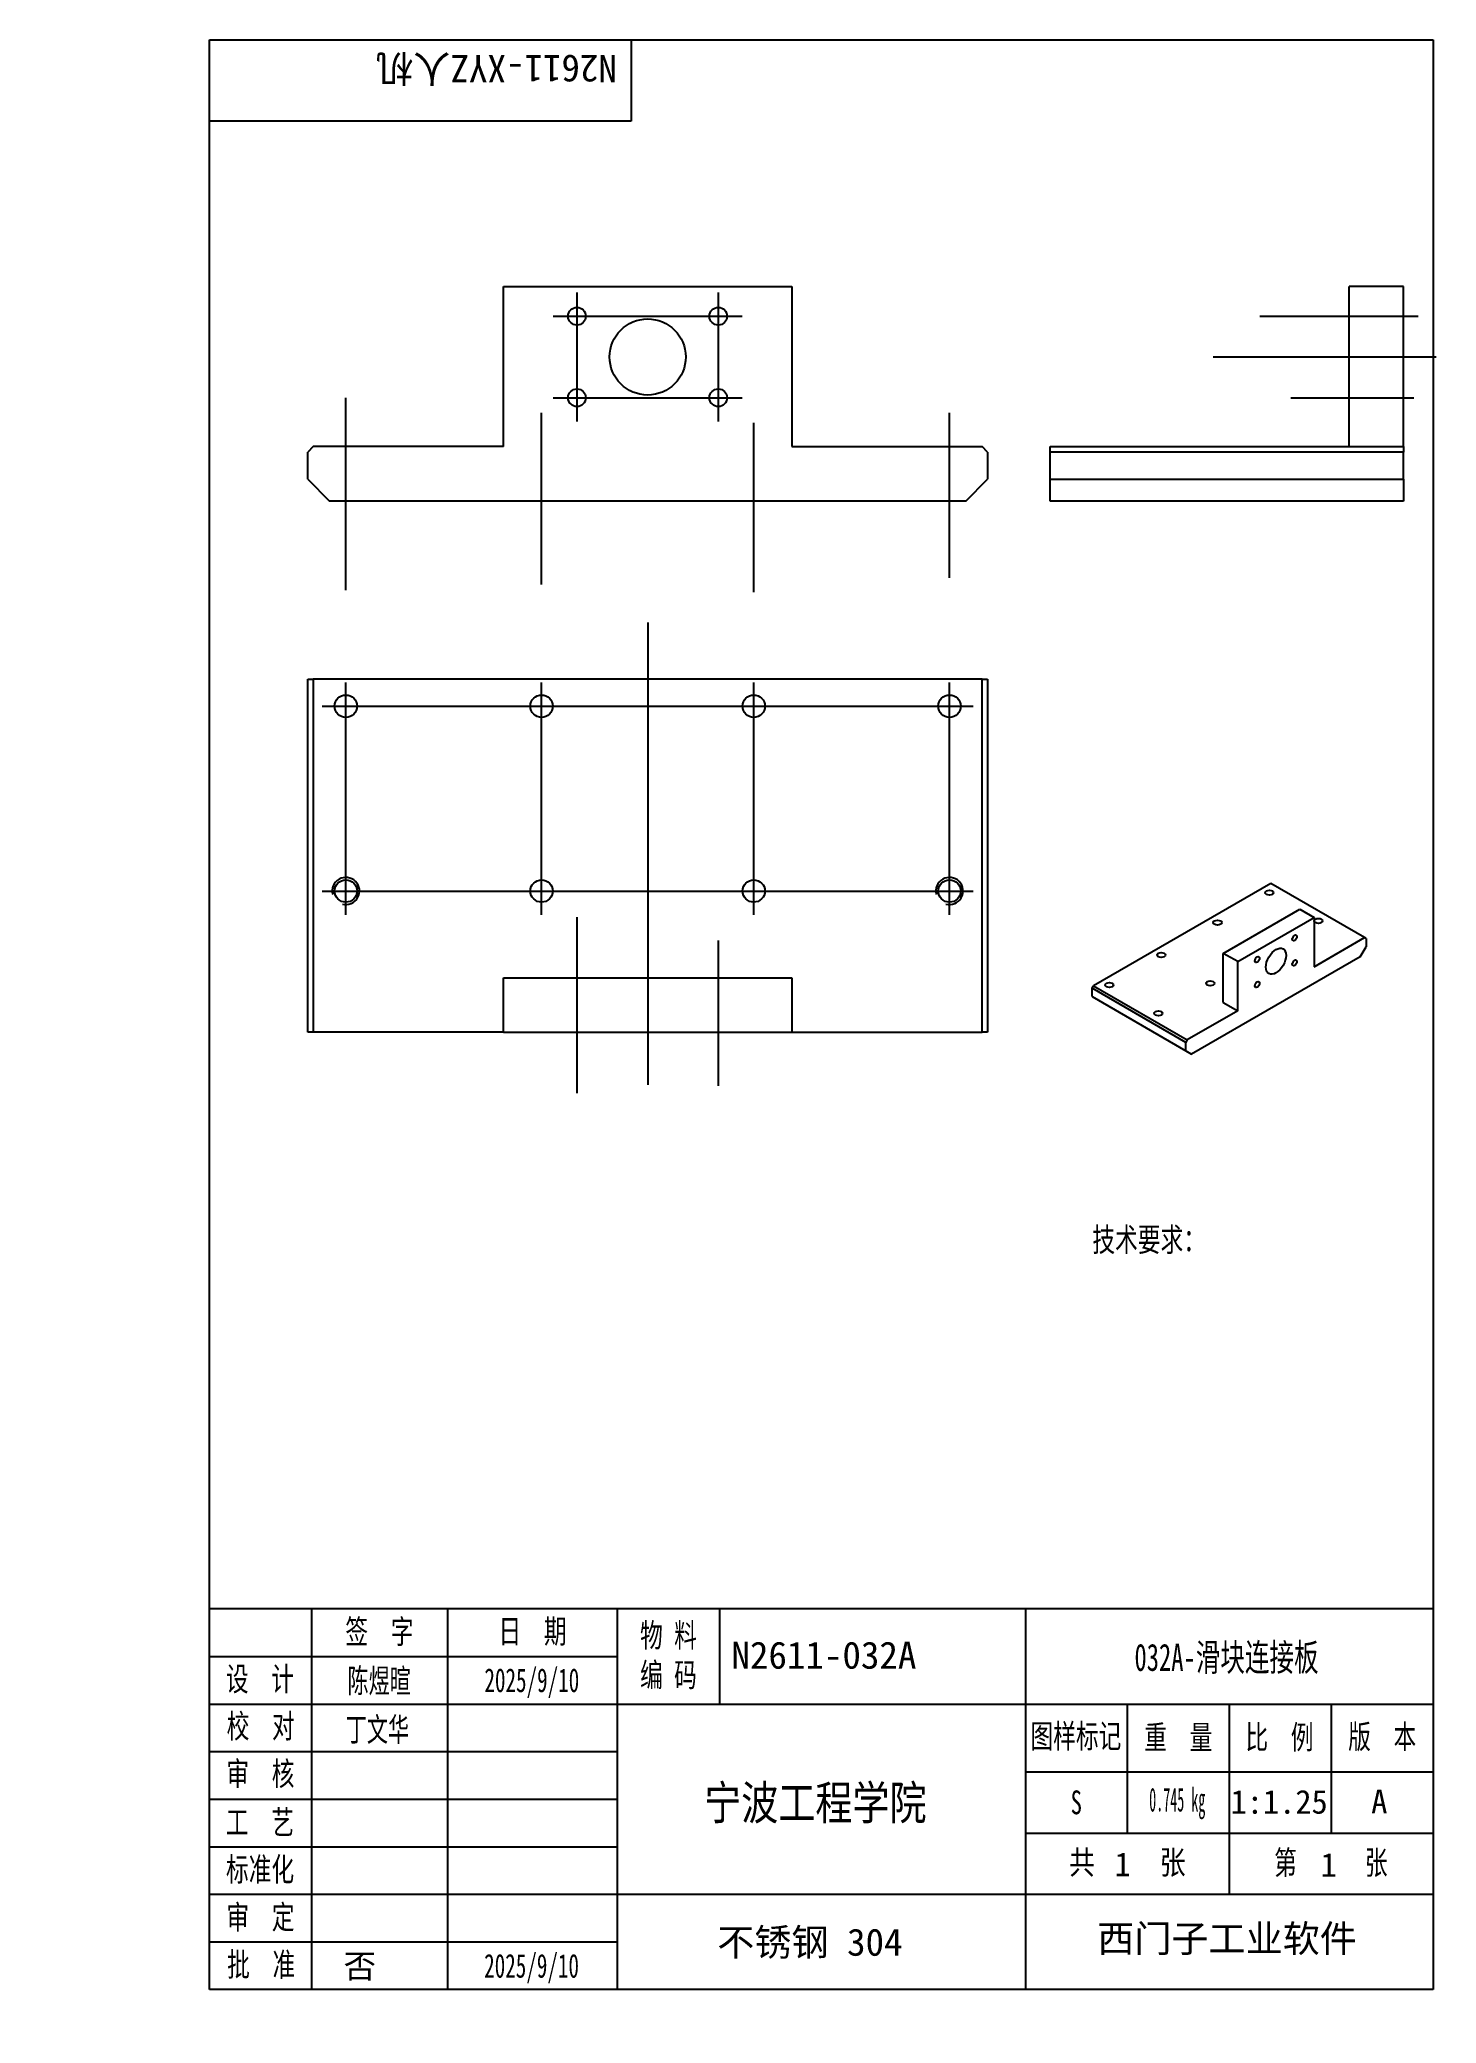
# Model space of a CAD drawing. Header units: millimetres. Extents: x 0 to 205, y 0 to 292.
import ezdxf
from ezdxf import colors
from ezdxf.entities.mleader import LeaderData, LeaderLine
from ezdxf.lldxf.tags import DXFTag
from ezdxf.math import Vec2, Vec3

# ---------------------------------------------------------------- set-up
doc = ezdxf.new("R2010")
doc.units = ezdxf.units.MM
for name, color, linetype in [('032A-滑块连接板', 7, 'Continuous'), ('Default', 7, 'Continuous'), ('图框', 7, 'Continuous')]:
    doc.layers.add(name, color=color, linetype=linetype)
doc.styles.add('SEACAD_Arial', font='arial.ttf', dxfattribs={"width": 0.8})
tags = doc.linetypes.add('CENTER2', pattern=[28.575, 19.05, -3.175, 3.175, -3.175]).pattern_tags.tags
tags[10:11] = [DXFTag(74, 4), DXFTag(75, 0), DXFTag(340, '0'), DXFTag(46, 0.0), DXFTag(50, 0.0), DXFTag(44, 0.0), DXFTag(45, 0.0)]
tags[8:9] = [DXFTag(74, 4), DXFTag(75, 0), DXFTag(340, '0'), DXFTag(46, 0.0), DXFTag(50, 0.0), DXFTag(44, 0.0), DXFTag(45, 0.0)]
tags[6:7] = [DXFTag(74, 4), DXFTag(75, 0), DXFTag(340, '0'), DXFTag(46, 0.0), DXFTag(50, 0.0), DXFTag(44, 0.0), DXFTag(45, 0.0)]
tags[4:5] = [DXFTag(74, 4), DXFTag(75, 0), DXFTag(340, '0'), DXFTag(46, 0.0), DXFTag(50, 0.0), DXFTag(44, 0.0), DXFTag(45, 0.0)]

# ---------------------------------------------------------------- blocks, each defined once
blk = doc.blocks.new('SEANNOT_GROUP')
at = {"layer": 'Default', "color": 7, "linetype": 'CENTER2'}
blk.add_line((75.54, 251.29), (103.33, 251.29), dxfattribs=at)
blk = doc.blocks.new('SEANNOT_GROUP1')
at = {"layer": 'Default', "color": 7, "linetype": 'CENTER2'}
blk.add_line((79.04, 254.79), (79.04, 235.79), dxfattribs=at)
blk = doc.blocks.new('SEANNOT_GROUP2')
at = {"layer": 'Default', "color": 7, "linetype": 'CENTER2'}
blk.add_line((75.54, 239.29), (103.33, 239.29), dxfattribs=at)
blk = doc.blocks.new('SEANNOT_GROUP3')
at = {"layer": 'Default', "color": 7, "linetype": 'CENTER2'}
blk.add_line((99.83, 254.79), (99.83, 235.79), dxfattribs=at)
blk = doc.blocks.new('SEANNOT_GROUP4')
at = {"layer": 'Default', "color": 7, "linetype": 'CENTER2'}
blk.add_line((89.44, 206.2), (89.44, 138.17), dxfattribs=at)
blk = doc.blocks.new('SEANNOT_GROUP5')
at = {"layer": 'Default', "color": 7, "linetype": 'CENTER2'}
blk.add_line((172.64, 245.29), (205.46, 245.29), dxfattribs=at)
blk = doc.blocks.new('SEANNOT_GROUP6')
at = {"layer": 'Default', "color": 7, "linetype": 'CENTER2'}
blk.add_line((99.83, 159.41), (99.83, 138.01), dxfattribs=at)
blk = doc.blocks.new('SEANNOT_GROUP7')
at = {"layer": 'Default', "color": 7, "linetype": 'CENTER2'}
blk.add_line((79.04, 162.85), (79.04, 136.92), dxfattribs=at)
blk = doc.blocks.new('SEANNOT_GROUP8')
at = {"layer": 'Default', "color": 7, "linetype": 'CENTER2'}
blk.add_line((184.06, 239.29), (202.17, 239.29), dxfattribs=at)
blk = doc.blocks.new('SEANNOT_GROUP9')
at = {"layer": 'Default', "color": 7, "linetype": 'CENTER2'}
blk.add_line((179.52, 251.29), (202.8, 251.29), dxfattribs=at)
blk = doc.blocks.new('SEANNOT_GROUP10')
at = {"layer": 'Default', "color": 7, "linetype": 'CENTER2'}
blk.add_line((41.54, 193.88), (137.34, 193.88), dxfattribs=at)
blk = doc.blocks.new('SEANNOT_GROUP11')
at = {"layer": 'Default', "color": 7, "linetype": 'CENTER2'}
blk.add_line((41.54, 166.68), (137.34, 166.68), dxfattribs=at)
blk = doc.blocks.new('SEANNOT_GROUP12')
at = {"layer": 'Default', "color": 7, "linetype": 'CENTER2'}
blk.add_line((45.04, 163.18), (45.04, 197.38), dxfattribs=at)
blk = doc.blocks.new('SEANNOT_GROUP13')
at = {"layer": 'Default', "color": 7, "linetype": 'CENTER2'}
blk.add_line((73.84, 163.18), (73.84, 197.38), dxfattribs=at)
blk = doc.blocks.new('SEANNOT_GROUP14')
at = {"layer": 'Default', "color": 7, "linetype": 'CENTER2'}
blk.add_line((105.04, 163.18), (105.04, 197.38), dxfattribs=at)
blk = doc.blocks.new('SEANNOT_GROUP15')
at = {"layer": 'Default', "color": 7, "linetype": 'CENTER2'}
blk.add_line((133.84, 163.18), (133.84, 197.38), dxfattribs=at)
blk = doc.blocks.new('SEANNOT_GROUP16')
at = {"layer": 'Default', "color": 7, "linetype": 'CENTER2'}
blk.add_line((45.04, 210.98), (45.04, 239.26), dxfattribs=at)
blk = doc.blocks.new('SEANNOT_GROUP17')
at = {"layer": 'Default', "color": 7, "linetype": 'CENTER2'}
blk.add_line((73.84, 211.82), (73.84, 237.07), dxfattribs=at)
blk = doc.blocks.new('SEANNOT_GROUP18')
at = {"layer": 'Default', "color": 7, "linetype": 'CENTER2'}
blk.add_line((105.04, 210.66), (105.04, 235.59), dxfattribs=at)
blk = doc.blocks.new('SEANNOT_GROUP19')
at = {"layer": 'Default', "color": 7, "linetype": 'CENTER2'}
blk.add_line((133.84, 212.76), (133.84, 237.07), dxfattribs=at)
blk = doc.blocks.new('SE')
at = {"layer": '032A-滑块连接板', "color": 7, "linetype": 'Continuous'}
for p, q in [((68.24, 255.69), (110.64, 255.69)), ((68.24, 232.09), (68.24, 255.69)), ((110.64, 255.69), (110.64, 232.09)), ((40.24, 232.09), (39.44, 231.29)), ((39.44, 227.29), (39.44, 231.29)), ((68.24, 232.09), (40.24, 232.09)), ((110.64, 232.09), (138.64, 232.09)), ((139.44, 231.29), (138.64, 232.09)), ((139.44, 231.29), (139.44, 227.29)), ((39.44, 227.29), (42.64, 224.09)), ((136.24, 224.09), (139.44, 227.29)), ((136.24, 224.09), (42.64, 224.09))]:
    blk.add_line(p, q, dxfattribs=at)
for centre, radius in [((79.04, 251.29), 1.3), ((99.83, 251.29), 1.3), ((89.44, 245.29), 5.6), ((79.04, 239.29), 1.3), ((99.83, 239.29), 1.3)]:
    blk.add_circle(centre, radius, dxfattribs=at)
blk = doc.blocks.new('SE1')
at = {"layer": '032A-滑块连接板', "color": 7, "linetype": 'Continuous'}
for p, q in [((192.64, 232.09), (192.64, 255.69)), ((200.64, 255.69), (192.64, 255.69)), ((200.64, 232.09), (200.64, 255.69)), ((148.64, 232.09), (200.64, 232.09)), ((148.64, 231.29), (148.64, 232.09)), ((200.64, 231.29), (148.64, 231.29)), ((148.64, 227.29), (148.64, 231.29)), ((200.64, 232.09), (200.64, 231.29)), ((200.64, 227.29), (200.64, 231.29)), ((148.64, 227.29), (200.64, 227.29)), ((148.64, 224.09), (148.64, 227.29)), ((200.64, 227.29), (200.64, 224.09)), ((200.64, 224.09), (148.64, 224.09))]:
    blk.add_line(p, q, dxfattribs=at)
blk = doc.blocks.new('SE2')
at = {"layer": '032A-滑块连接板', "color": 7, "linetype": 'Continuous'}
for p, q in [((39.44, 145.88), (39.44, 197.88)), ((39.44, 197.88), (40.24, 197.88)), ((40.24, 197.88), (40.24, 145.88)), ((138.64, 197.88), (40.24, 197.88)), ((138.64, 145.88), (138.64, 197.88)), ((138.64, 197.88), (139.44, 197.88)), ((139.44, 197.88), (139.44, 145.88)), ((68.24, 153.88), (110.64, 153.88)), ((68.24, 145.88), (68.24, 153.88)), ((110.64, 153.88), (110.64, 145.88)), ((40.24, 145.88), (39.44, 145.88)), ((68.24, 145.88), (40.24, 145.88)), ((68.24, 145.88), (110.64, 145.88)), ((110.64, 145.88), (138.64, 145.88)), ((139.44, 145.88), (138.64, 145.88))]:
    blk.add_line(p, q, dxfattribs=at)
for centre in [(45.04, 193.88), (73.84, 193.88), (105.04, 193.88), (133.84, 193.88), (45.04, 166.68), (73.84, 166.68), (105.04, 166.68), (133.84, 166.68)]:
    blk.add_circle(centre, 1.65, dxfattribs=at)
for centre in [(45.04, 166.68), (133.84, 166.68)]:
    blk.add_arc(centre, 2, 255, 195, dxfattribs=at)
blk = doc.blocks.new('SE3')
at = {"layer": '032A-滑块连接板', "color": 7, "linetype": 'Continuous'}
for p, q in [((181.12, 167.79), (155.03, 152.73)), ((194.91, 159.83), (181.12, 167.79)), ((174.12, 157.5), (185.37, 163.99)), ((185.37, 163.99), (187.49, 162.77)), ((176.24, 156.28), (187.49, 162.77)), ((187.49, 162.77), (187.49, 155.54)), ((187.49, 155.54), (194.91, 159.83)), ((194.28, 157.01), (195.12, 158.48)), ((195.12, 159.71), (194.91, 159.83)), ((195.12, 159.71), (195.12, 158.48)), ((194.28, 157.01), (169.46, 142.68)), ((174.12, 150.28), (174.12, 157.5)), ((176.24, 156.28), (174.12, 157.5)), ((176.24, 149.05), (176.24, 156.28)), ((154.82, 152.36), (155.03, 152.73)), ((168.61, 144.4), (154.82, 152.36)), ((154.82, 151.13), (154.82, 152.36)), ((155.03, 152.73), (168.82, 144.76)), ((154.82, 151.13), (168.61, 143.17)), ((176.24, 149.05), (168.82, 144.76)), ((174.12, 150.28), (176.24, 149.05)), ((168.82, 144.76), (168.61, 144.4)), ((168.61, 143.17), (168.61, 144.4)), ((168.61, 143.17), (169.46, 142.68))]:
    blk.add_line(p, q, dxfattribs=at)
for centre, major_axis in [((180.91, 166.44), (0.62, 0)), ((173.27, 162.03), (0.62, 0)), ((188.12, 162.28), (0.62, 0)), ((181.87, 156.34), (-1.05, -1.82)), ((184.62, 159.77), (-0.243, -0.421)), ((165, 157.26), (0.62, 0)), ((179.11, 156.58), (-0.243, -0.421)), ((184.62, 156.09), (-0.243, -0.421)), ((157.36, 152.85), (0.62, 0)), ((172.21, 153.09), (0.62, 0)), ((179.11, 152.91), (-0.243, -0.421)), ((164.58, 148.68), (0.62, 0))]:
    blk.add_ellipse(centre, major_axis=major_axis, ratio=0.57735, dxfattribs=at)
blk = doc.blocks.new('_DOT')
at = {"color": 0}
blk.add_line((0, 0), (-1, 0), dxfattribs=at)
at = {"color": 0, "const_width": 0.333}
blk.add_lwpolyline([(-0.1665, 0, 1), (0.1665, 0, 1)], format="xyb", close=True, dxfattribs=at)

msp = doc.modelspace()

# ---------------------------------------------------------------- linework, layer by layer
at = {"layer": 'Default', "color": 7, "linetype": 'Continuous'}
for p, q in [((40, 61), (40, 5)), ((60, 61), (60, 5)), ((100, 61), (100, 47)), ((25, 54), (85, 54)), ((25, 47), (205, 47)), ((175, 47), (175, 19)), ((25, 40), (85, 40)), ((145, 28), (205, 28))]:
    msp.add_line(p, q, dxfattribs=at)
at = {"layer": '图框', "color": 7, "linetype": 'Continuous'}
for p, q in [((25, 5), (25, 292)), ((25, 292), (205, 292)), ((87, 292), (87, 280)), ((205, 292), (205, 5)), ((87, 280), (25, 280)), ((205, 61), (25, 61)), ((85, 5), (85, 61)), ((145, 61), (145, 5)), ((145, 47), (205, 47)), ((160, 47), (160, 28)), ((190, 47), (190, 28)), ((145, 37), (205, 37)), ((25, 33), (85, 33)), ((25, 26), (85, 26)), ((25, 19), (205, 19)), ((25, 12), (85, 12)), ((205, 5), (25, 5))]:
    msp.add_line(p, q, dxfattribs=at)

# ---------------------------------------------------------------- block references
at = {"layer": 'Default'}
for name in ['SE', 'SEANNOT_GROUP1', 'SEANNOT_GROUP3', 'SE1', 'SEANNOT_GROUP', 'SEANNOT_GROUP9', 'SEANNOT_GROUP5', 'SEANNOT_GROUP16', 'SEANNOT_GROUP17', 'SEANNOT_GROUP2', 'SEANNOT_GROUP19', 'SEANNOT_GROUP8', 'SEANNOT_GROUP18', 'SEANNOT_GROUP4', 'SE2', 'SEANNOT_GROUP12', 'SEANNOT_GROUP13', 'SEANNOT_GROUP14', 'SEANNOT_GROUP15', 'SEANNOT_GROUP10', 'SEANNOT_GROUP11', 'SE3', 'SEANNOT_GROUP7', 'SEANNOT_GROUP6']:
    msp.add_blockref(name, (0, 0), dxfattribs=at)

# ---------------------------------------------------------------- texts
at = {"layer": 'Default', "insert": (154.86, 117.12), "char_height": 3.5, "width": 19.563, "attachment_point": 1, "style": 'SEACAD_Arial'}
msp.add_mtext('{\\f宋体|b0||i0||c0|p34;\\C7;\\H3.5;\\W0.7;技术要求：}', dxfattribs=at)
at = {"layer": '图框', "char_height": 3.5, "attachment_point": 5, "style": 'SEACAD_Arial'}
for s, insert, width in [('{\\f宋体|b0||i0||c0|p34;\\C7;\\H3.5;\\W0.7;签  字}', (49.97, 57.48), 19.9669), ('{\\f宋体|b0||i0||c0|p34;\\C7;\\H3.5;\\W0.7;日  期}', (72.5, 57.51), 25.047), ('{\\f宋体|b0||i0||c0|p34;\\C7;\\H3.5;\\W0.7;物 料\\P}{\\f宋体|b0||i0||c0|p34;\\C7;\\H3.5;\\W0.7;编 码\\P}', (92.5, 54.03), 14.9705), ('{\\f宋体|b0||i0||c0|p34;\\C7;\\H3.5;\\W0.7;设  计}', (32.4, 50.49), 14.8512), ('{\\f宋体|b0||i0||c0|p34;\\C7;\\H3.5;\\W0.7;校  对}', (32.51, 43.56), 14.8955), ('{\\f宋体|b0||i0||c0|p34;\\C7;\\H3.5;\\W0.7;图样标记}', (152.44, 42.09), 14.8301), ('{\\f宋体|b0||i0||c0|p34;\\C7;\\H3.5;\\W0.7;重  量}', (167.5, 41.97), 14.9096), ('{\\f宋体|b0||i0||c0|p34;\\C7;\\H3.5;\\W0.7;比  例}', (182.39, 41.94), 14.9537), ('{\\f宋体|b0||i0||c0|p34;\\C7;\\H3.5;\\W0.7;版  本}', (197.5, 42), 15.0267), ('{\\f宋体|b0||i0||c0|p34;\\C7;\\H3.5;\\W0.7;审  核}', (32.47, 36.56), 14.9742), ('{\\f宋体|b0||i0||c0|p34;\\C7;\\H3.5;\\W0.7;S}', (152.5, 32.5), 14.9993), ('{\\f宋体|b0||i0||c0|p34;\\C7;\\H3.5;\\W0.7;工  艺}', (32.4, 29.47), 14.8512), ('{\\f宋体|b0||i0||c0|p34;\\C7;\\H3.5;\\W0.7;标准化}', (32.42, 22.48), 14.8165), ('{\\f宋体|b0||i0||c0|p34;\\C7;\\H3.5;\\W0.8;共     张}', (160, 23.5), 29.9997), ('{\\f宋体|b0||i0||c0|p34;\\C7;\\H3.5;\\W0.7;第      张}', (189.95, 23.47), 29.9038), ('{\\f宋体|b0||i0||c0|p34;\\C7;\\H3.5;\\W0.7;审  定}', (32.48, 15.44), 14.9395), ('{\\f宋体|b0||i0||c0|p34;\\C7;\\H3.5;\\W0.7;批  准}', (32.58, 8.47), 14.9364)]:
    msp.add_mtext(s, dxfattribs=dict(at, insert=insert, width=width))
at = {"layer": '图框', "insert": (174.68, 12.26), "char_height": 4, "width": 65.8074, "attachment_point": 5}
msp.add_mtext('{\\f宋体|b1||i0||c0|p34;\\C7;\\H4.;\\W1.;西门子工业软件}', dxfattribs=at)

# ---------------------------------------------------------------- leaders
at = {"layer": '图框', "color": 7, "linetype": 'Continuous'}
ml = msp.add_multileader_mtext('Standard', dxfattribs=at)
ml.set_content('{\\pxsm0.9;\\f宋体|b0||i0||c0|p34;\\W1.;N2611-XYZ人机\\P}', color=256)
ml.set_leader_properties()
ml.set_arrow_properties(name='DOT')
ml.build(insert=Vec2(0, 0))
ml.multileader.update_dxf_attribs({"leader_type": 0, "dogleg_length": 0})
ctx = ml.context
ctx.base_point, ctx.landing_gap_size = Vec3(87.68, 288.04), 1.4
ctx.text_align_type = 1
notes = []
notes.append((ctx, [(0, (0, 0, 0), (0, 0), (1, 0), 1, [])]))
ctx.mtext.insert, ctx.mtext.text_direction, ctx.mtext.alignment = Vec3(67.22, 285.74), Vec3(-1, 0), 2
ml = msp.add_multileader_mtext('Standard', dxfattribs=at)
ml.set_content('{\\pxsm0.9;\\f宋体|b0||i0||c0|p34;\\W0.6625579021;032A-滑块连接板\\P}', color=256)
ml.set_leader_properties()
ml.set_arrow_properties(name='DOT')
ml.build(insert=Vec2(0, 0))
ml.multileader.update_dxf_attribs({"leader_type": 0, "dogleg_length": 0})
ctx = ml.context
ctx.base_point, ctx.landing_gap_size = Vec3(158.56, 53.57), 1.4
ctx.text_align_type = 1
notes.append((ctx, [(0, (0, 0, 0), (0, 0), (1, 0), 1, [])]))
ctx.mtext.insert, ctx.mtext.alignment = Vec3(174.6, 55.88), 2
ml = msp.add_multileader_mtext('Standard', dxfattribs=at)
ml.set_content('{\\pxsm0.9;\\f宋体|b0||i0||c0|p34;\\W1.;N2611-032A\\P}', color=256)
ml.set_leader_properties()
ml.set_arrow_properties(name='DOT')
ml.build(insert=Vec2(0, 0))
ml.multileader.update_dxf_attribs({"leader_type": 0, "dogleg_length": 0})
ctx = ml.context
ctx.base_point, ctx.landing_gap_size = Vec3(99.15, 54.2), 1.4
ctx.text_align_type = 1
notes.append((ctx, [(0, (0, 0, 0), (0, 0), (1, 0), 1, [])]))
ctx.mtext.insert, ctx.mtext.alignment = Vec3(115.37, 56.2), 2
ml = msp.add_multileader_mtext('Standard', dxfattribs=at)
ml.set_content('{\\pxsm0.9;\\f宋体|b0||i0||c0|p34;\\W0.6507936508;陈煜暄\\P}', color=256)
ml.set_leader_properties()
ml.set_arrow_properties(name='DOT')
ml.build(insert=Vec2(0, 0))
ml.multileader.update_dxf_attribs({"leader_type": 0, "dogleg_length": 0, "arrow_head_size": 3.5})
ctx = ml.context
ctx.base_point, ctx.char_height, ctx.arrow_head_size, ctx.landing_gap_size = Vec3(43.27, 50.16), 3.5, 3.5, 1.23
ctx.text_align_type = 1
notes.append((ctx, [(0, (0, 0, 0), (0, 0), (1, 0), 1, [])]))
ctx.mtext.insert, ctx.mtext.alignment = Vec3(49.94, 52.18), 2
ml = msp.add_multileader_mtext('Standard', dxfattribs=at)
ml.set_content('{\\pxsm0.9;\\f宋体|b0||i0||c0|p34;\\W0.6507936508;2025/9/10\\P}', color=256)
ml.set_leader_properties()
ml.set_arrow_properties(name='DOT')
ml.build(insert=Vec2(0, 0))
ml.multileader.update_dxf_attribs({"leader_type": 0, "dogleg_length": 0, "arrow_head_size": 3.5})
ctx = ml.context
ctx.base_point, ctx.char_height, ctx.arrow_head_size, ctx.landing_gap_size = Vec3(63.23, 50.33), 3.5, 3.5, 1.23
ctx.text_align_type = 1
notes.append((ctx, [(0, (0, 0, 0), (0, 0), (1, 0), 1, [])]))
ctx.mtext.insert, ctx.mtext.alignment = Vec3(72.4, 52.26), 2
ml = msp.add_multileader_mtext('Standard', dxfattribs=at)
ml.set_content('{\\pxsm0.9;\\f宋体|b0||i0||c0|p34;\\W0.6507936508;丁文华\\P}', color=256)
ml.set_leader_properties()
ml.set_arrow_properties(name='DOT')
ml.build(insert=Vec2(0, 0))
ml.multileader.update_dxf_attribs({"leader_type": 0, "dogleg_length": 0, "arrow_head_size": 3.5})
ctx = ml.context
ctx.base_point, ctx.char_height, ctx.arrow_head_size, ctx.landing_gap_size = Vec3(42.95, 43.02), 3.5, 3.5, 1.23
ctx.text_align_type = 1
notes.append((ctx, [(0, (0, 0, 0), (0, 0), (1, 0), 1, [])]))
ctx.mtext.insert, ctx.mtext.alignment = Vec3(49.68, 45.01), 2
ml = msp.add_multileader_mtext('Standard', dxfattribs=at)
ml.set_content('{\\pxsm0.9;\\f宋体|b0||i0||c0|p34;\\W0.7996880969;宁波工程学院\\P}', color=256)
ml.set_leader_properties()
ml.set_arrow_properties(name='DOT')
ml.build(insert=Vec2(0, 0))
ml.multileader.update_dxf_attribs({"leader_type": 0, "dogleg_length": 0, "arrow_head_size": 5})
ctx = ml.context
ctx.base_point, ctx.char_height, ctx.arrow_head_size, ctx.landing_gap_size = Vec3(95.38, 32.12), 5, 5, 1.75
ctx.text_align_type = 1
notes.append((ctx, [(0, (0, 0, 0), (0, 0), (1, 0), 1, [])]))
ctx.mtext.insert, ctx.mtext.alignment = Vec3(114.11, 34.97), 2
ml = msp.add_multileader_mtext('Standard', dxfattribs=at)
ml.set_content('{\\pxsm0.9;\\f宋体|b0||i0||c0|p34;\\W0.4338673331;0.745 kg\\P}', color=256)
ml.set_leader_properties()
ml.set_arrow_properties(name='DOT')
ml.build(insert=Vec2(0, 0))
ml.multileader.update_dxf_attribs({"leader_type": 0, "dogleg_length": 0, "arrow_head_size": 3.5})
ctx = ml.context
ctx.base_point, ctx.char_height, ctx.arrow_head_size, ctx.landing_gap_size = Vec3(161.1, 32.59), 3.5, 3.5, 1.23
ctx.text_align_type = 1
notes.append((ctx, [(0, (0, 0, 0), (0, 0), (1, 0), 1, [])]))
ctx.mtext.insert, ctx.mtext.alignment = Vec3(167.35, 34.68), 2
ml = msp.add_multileader_mtext('Standard', dxfattribs=at)
ml.set_content('{\\pxsm0.9;\\f宋体|b0||i0||c0|p34;\\W1.;A\\P}', color=256)
ml.set_leader_properties()
ml.set_arrow_properties(name='DOT')
ml.build(insert=Vec2(0, 0))
ml.multileader.update_dxf_attribs({"leader_type": 0, "dogleg_length": 0, "arrow_head_size": 3.5})
ctx = ml.context
ctx.base_point, ctx.char_height, ctx.arrow_head_size, ctx.landing_gap_size = Vec3(193.89, 32.67), 3.5, 3.5, 1.23
ctx.text_align_type = 1
notes.append((ctx, [(0, (0, 0, 0), (0, 0), (1, 0), 1, [])]))
ctx.mtext.insert, ctx.mtext.alignment = Vec3(197.07, 34.42), 2
ml = msp.add_multileader_mtext('Standard', dxfattribs=at)
ml.set_content('{\\pxsm0.9;\\f宋体|b0||i0||c0|p34;\\W1.;1:1.25\\P}', color=256)
ml.set_leader_properties()
ml.set_arrow_properties(name='DOT')
ml.build(insert=Vec2(0, 0))
ml.multileader.update_dxf_attribs({"leader_type": 0, "dogleg_length": 0, "arrow_head_size": 3.5})
ctx = ml.context
ctx.base_point, ctx.char_height, ctx.arrow_head_size, ctx.landing_gap_size = Vec3(173.28, 32.61), 3.5, 3.5, 1.23
ctx.text_align_type = 1
notes.append((ctx, [(0, (0, 0, 0), (0, 0), (1, 0), 1, [])]))
ctx.mtext.insert, ctx.mtext.alignment = Vec3(182.34, 34.36), 2
ml = msp.add_multileader_mtext('Standard', dxfattribs=at)
ml.set_content('{\\pxsm0.9;\\f宋体|b0||i0||c0|p34;\\W1.;1\\P}', color=256)
ml.set_leader_properties()
ml.set_arrow_properties(name='DOT')
ml.build(insert=Vec2(0, 0))
ml.multileader.update_dxf_attribs({"leader_type": 0, "dogleg_length": 0, "arrow_head_size": 3.5})
ctx = ml.context
ctx.base_point, ctx.char_height, ctx.arrow_head_size, ctx.landing_gap_size = Vec3(157.07, 23.4), 3.5, 3.5, 1.23
ctx.text_align_type = 2
notes.append((ctx, [(0, (0, 0, 0), (0, 0), (1, 0), 1, [])]))
ctx.mtext.insert, ctx.mtext.alignment = Vec3(160.5, 25.15), 3
ml = msp.add_multileader_mtext('Standard', dxfattribs=at)
ml.set_content('{\\pxsm0.9;\\f宋体|b0||i0||c0|p34;\\W1.;1\\P}', color=256)
ml.set_leader_properties()
ml.set_arrow_properties(name='DOT')
ml.build(insert=Vec2(0, 0))
ml.multileader.update_dxf_attribs({"leader_type": 0, "dogleg_length": 0, "arrow_head_size": 3.5})
ctx = ml.context
ctx.base_point, ctx.char_height, ctx.arrow_head_size, ctx.landing_gap_size = Vec3(186.93, 23.33), 3.5, 3.5, 1.23
ctx.text_align_type = 1
notes.append((ctx, [(0, (0, 0, 0), (0, 0), (1, 0), 1, [])]))
ctx.mtext.insert, ctx.mtext.alignment = Vec3(189.64, 25.08), 2
ml = msp.add_multileader_mtext('Standard', dxfattribs=at)
ml.set_content('{\\pxsm0.9;\\f宋体|b0||i0||c0|p34;\\W1.;不锈钢 304\\P}', color=256)
ml.set_leader_properties()
ml.set_arrow_properties(name='DOT')
ml.build(insert=Vec2(0, 0))
ml.multileader.update_dxf_attribs({"leader_type": 0, "dogleg_length": 0})
ctx = ml.context
ctx.base_point, ctx.landing_gap_size = Vec3(97.27, 11.7), 1.4
ctx.text_align_type = 1
notes.append((ctx, [(0, (0, 0, 0), (0, 0), (1, 0), 1, [])]))
ctx.mtext.insert, ctx.mtext.alignment = Vec3(113.31, 13.95), 2
ml = msp.add_multileader_mtext('Standard', dxfattribs=at)
ml.set_content('{\\pxsm0.9;\\f宋体|b0||i0||c0|p34;\\W0.6507936508;2025/9/10\\P}', color=256)
ml.set_leader_properties()
ml.set_arrow_properties(name='DOT')
ml.build(insert=Vec2(0, 0))
ml.multileader.update_dxf_attribs({"leader_type": 0, "dogleg_length": 0, "arrow_head_size": 3.5})
ctx = ml.context
ctx.base_point, ctx.char_height, ctx.arrow_head_size, ctx.landing_gap_size = Vec3(63.2, 8.29), 3.5, 3.5, 1.23
ctx.text_align_type = 1
notes.append((ctx, [(0, (0, 0, 0), (0, 0), (1, 0), 1, [])]))
ctx.mtext.insert, ctx.mtext.alignment = Vec3(72.36, 10.22), 2
ml = msp.add_multileader_mtext('Standard', dxfattribs=at)
ml.set_content('{\\pxsm0.9;\\f宋体|b0||i0||c0|p34;\\W1.;否\\P}', color=256)
ml.set_leader_properties()
ml.set_arrow_properties(name='DOT')
ml.build(insert=Vec2(0, 0))
ml.multileader.update_dxf_attribs({"leader_type": 0, "dogleg_length": 0, "arrow_head_size": 3.5})
ctx = ml.context
ctx.base_point, ctx.char_height, ctx.arrow_head_size, ctx.landing_gap_size = Vec3(42.95, 8.15), 3.5, 3.5, 1.23
ctx.text_align_type = 1
notes.append((ctx, [(0, (0, 0, 0), (0, 0), (1, 0), 1, [])]))
ctx.mtext.insert, ctx.mtext.alignment = Vec3(47.09, 10.15), 2
for ctx, leaders in notes:
    for number, flags, end, landing, length, lines in leaders:
        leader = LeaderData()
        leader.index, (leader.has_last_leader_line, leader.has_dogleg_vector, leader.attachment_direction) = number, flags
        leader.last_leader_point, leader.dogleg_vector, leader.dogleg_length = Vec3(end), Vec3(landing), length
        for number, points, colour, breaks in lines:
            line = LeaderLine()
            line.index, line.vertices, line.color, line.breaks = number, Vec3.list(points), colors.encode_raw_color(colour), breaks
            leader.lines.append(line)
        ctx.leaders.append(leader)

doc.saveas('drawing.dxf')
